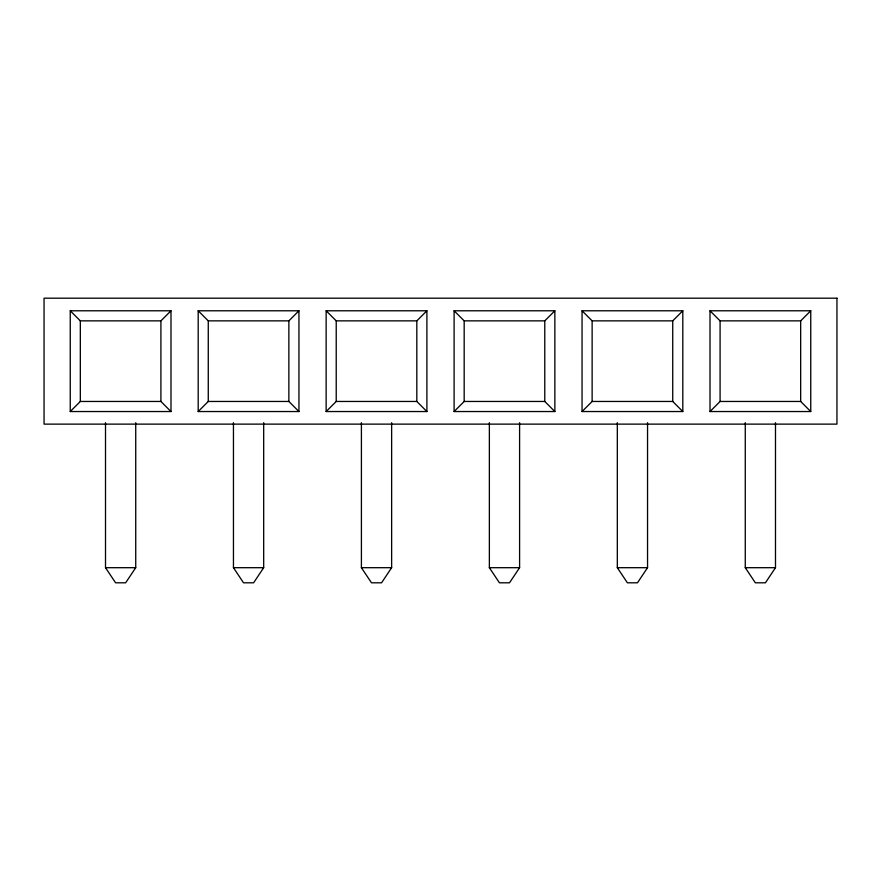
<?xml version="1.0" encoding="UTF-8"?>
<svg xmlns="http://www.w3.org/2000/svg" width="881" height="881" viewBox="0 0 881 881"><rect width="100%" height="100%" fill="white"/><g stroke="black" fill="none" stroke-linecap="round" stroke-linejoin="round"><path stroke-width="1.32" d="M135.729 422.715L135.729 567.694L125.653 582.804L115.587 582.804L105.511 567.694L105.511 422.715M263.683 422.715L263.683 567.694L253.607 582.804L243.53 582.804L233.454 567.694L233.454 422.715M391.638 422.715L391.638 567.694L381.561 582.804L371.485 582.804L361.408 567.694L361.408 422.715M519.592 422.715L519.592 567.694L509.515 582.804L499.439 582.804L489.362 567.694L489.362 422.715M647.546 422.715L647.546 567.694L637.47 582.804L627.393 582.804L617.317 567.694L617.317 422.715M775.489 422.715L775.489 567.694L765.413 582.804L755.347 582.804L745.271 567.694L745.271 422.715M70.249 411.537L80.325 401.461L160.915 401.461L170.991 411.537L70.249 411.537L70.249 310.784L170.991 310.784L170.991 411.537M160.915 401.461L160.915 320.86L170.991 310.784M198.192 411.537L208.268 401.461L208.268 320.86L198.192 310.784L298.945 310.784L298.945 411.537L198.192 411.537L198.192 310.784M208.268 320.86L288.869 320.86L298.945 310.784M326.146 411.537L336.223 401.461L416.823 401.461L426.9 411.537L326.146 411.537L326.146 310.784L426.9 310.784L426.9 411.537M416.823 401.461L416.823 320.86L426.9 310.784M454.1 411.537L464.177 401.461L464.177 320.86L454.1 310.784L554.854 310.784L554.854 411.537L454.1 411.537L454.1 310.784M554.854 411.537L544.777 401.461L544.777 320.86L554.854 310.784M582.055 411.537L592.131 401.461L592.131 320.86L582.055 310.784L682.808 310.784L682.808 411.537L582.055 411.537L582.055 310.784M592.131 320.86L672.732 320.86L682.808 310.784M710.009 411.537L720.085 401.461L720.085 320.86L710.009 310.784L810.751 310.784L810.751 411.537L710.009 411.537L710.009 310.784M720.085 320.86L800.675 320.86L810.751 310.784M70.249 310.784L80.325 320.86L160.915 320.86M326.146 310.784L336.223 320.86L416.823 320.86M464.177 320.86L544.777 320.86M208.268 401.461L288.869 401.461L298.945 411.537M464.177 401.461L544.777 401.461M592.131 401.461L672.732 401.461L682.808 411.537M720.085 401.461L800.675 401.461L810.751 411.537M105.511 567.694L135.729 567.694M233.454 567.694L263.683 567.694M361.408 567.694L391.638 567.694M489.362 567.694L519.592 567.694M617.317 567.694L647.546 567.694M745.271 567.694L775.489 567.694M800.675 320.86L800.675 401.461M672.732 320.86L672.732 401.461M336.223 320.86L336.223 401.461M288.869 320.86L288.869 401.461M80.325 320.86L80.325 401.461M836.95 298.196L44.05 298.196L44.05 424.124L836.95 424.124L836.95 298.196"/></g></svg>
